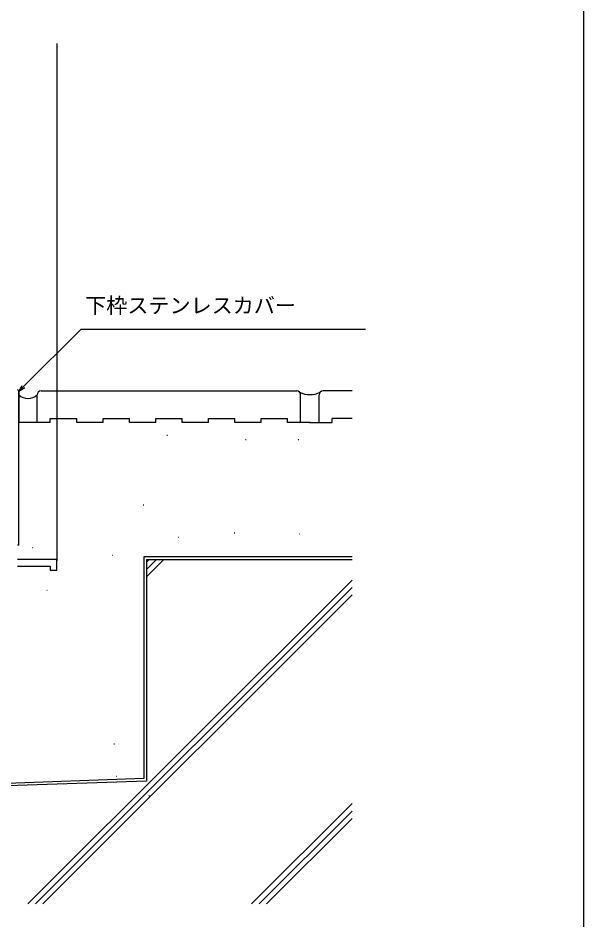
# Model space of a CAD drawing. Units: millimetres, scale not verified. Extents: x -525 to 525, y -783 to 779.
# Drawn here: x 310.3 to 525, y 49.4 to 391.9 of the extents above; entities that cross this region are included whole.
import ezdxf
from ezdxf.enums import TextEntityAlignment as Align

# ---------------------------------------------------------------- set-up
doc = ezdxf.new("R2010")
doc.units = ezdxf.units.MM
doc.header["$LTSCALE"] = 4
for name, color, linetype in [('0-2_YKK_11', 7, 'Continuous'), ('0-4_YKK_12', 2, 'Continuous'), ('0-5_YKK_13', 4, 'Continuous'), ('0-7_YKK_D', 6, 'Continuous'), ('0-8_YKK_ZWAK', 7, 'Continuous'), ('0-9_YSS_K', 3, 'Continuous'), ('0-A_YSS_KE', 3, 'Continuous')]:
    doc.layers.add(name, color=color, linetype=linetype)
doc.styles.add('ＭＳ ゴシック', font='')
doc.styles.get('ＭＳ ゴシック').set_extended_font_data('MS Gothic')

msp = doc.modelspace()

# ---------------------------------------------------------------- linework, layer by layer
at = {"layer": '0-2_YKK_11'}
msp.add_lwpolyline([(310.002, 183.8), (322.502, 183.8), (322.502, 182.3), (325.002, 182.3), (325.002, 186.3), (310.002, 186.3)], dxfattribs=at)
at = {"layer": '0-4_YKK_12'}
msp.add_line((325.002, 382.3), (325.002, 185.8), dxfattribs=at)
at = {"layer": '0-5_YKK_13'}
for q in [(310.502, 250.3), (310.002, 191.8)]:
    msp.add_line((310.502, 191.8), q, dxfattribs=at)
msp.add_arc((310.002, 250.3), 0.5, 0, 90, dxfattribs=at)
at = {"layer": '0-7_YKK_D'}
for points in [[(310.502, 250.149), (312.305, 251.953), (334.174, 273.821), (442.132, 273.821)], [(312.788, 251.469), (310.502, 250.149), (311.822, 252.436)]]:
    msp.add_lwpolyline(points, dxfattribs=at)
at = {"layer": '0-8_YKK_ZWAK'}
msp.add_lwpolyline([(-525, -782.7), (525, -782.7), (525, 747.3)], dxfattribs=at)
at = {"layer": '0-9_YSS_K'}
for p, q in [((310.502, 250.3), (310.502, 238.3)), ((322.5, 239.8), (332.5, 239.8)), ((322.5, 238.3), (322.5, 239.8)), ((342.5, 239.8), (352.5, 239.8)), ((342.5, 238.3), (342.5, 239.8)), ((352.5, 238.3), (352.5, 239.8)), ((362.5, 239.8), (372.5, 239.8)), ((362.5, 238.3), (362.5, 239.8)), ((372.5, 238.3), (372.5, 239.8)), ((392.5, 238.3), (392.5, 239.8)), ((402.5, 239.8), (412.5, 239.8)), ((402.5, 238.3), (402.5, 239.8)), ((412.5, 238.3), (412.5, 239.8)), ((436.999, 239.8), (429.499, 239.8)), ((429.499, 238.3), (429.499, 239.8)), ((322.5, 238.3), (310.502, 238.3)), ((362.5, 238.3), (352.5, 238.3)), ((382.5, 238.3), (372.5, 238.3)), ((402.5, 238.3), (392.5, 238.3)), ((421.145, 238.3), (412.5, 238.3)), ((420.854, 238.3), (429.499, 238.3)), ((366.719, 233.54), (366.919, 233.54)), ((396.557, 231.835), (396.757, 231.835)), ((416.59, 231.835), (416.79, 231.835)), ((357.776, 207.13), (357.976, 207.13)), ((392.302, 196.473), (392.502, 196.473)), ((417.024, 196.047), (417.224, 196.047)), ((370.989, 194.769), (371.189, 194.769)), ((315.577, 190.882), (315.777, 190.882)), ((345.931, 187.949), (346.131, 187.949)), ((359.002, 186.3), (436.999, 186.3)), ((365.614, 186.3), (359.002, 179.687)), ((362.786, 186.3), (359.002, 182.516)), ((359.958, 186.3), (359.002, 185.344)), ((359.002, 186.3), (359.002, 102.16)), ((436.999, 178.488), (314.01, 55.5)), ((436.999, 175.66), (316.839, 55.5)), ((321.119, 174.685), (321.319, 174.685)), ((436.999, 172.832), (319.667, 55.5)), ((346.636, 116.339), (346.836, 116.339)), ((347.57, 103.978), (347.77, 103.978)), ((359.002, 102.16), (120.736, 93.84)), ((359.931, 96.732), (360.131, 96.732)), ((436.999, 93.636), (398.863, 55.5)), ((436.999, 90.807), (401.692, 55.5)), ((436.999, 87.979), (404.52, 55.5))]:
    msp.add_line(p, q, dxfattribs=at)
for points in [[(342.5, 238.3), (332.5, 238.3), (332.5, 239.8)], [(382.5, 238.3), (382.5, 239.8), (392.5, 239.8)]]:
    msp.add_lwpolyline(points, dxfattribs=at)
for centre, radius, start, end in [((314.002, 252.791), 5.308, 228.74686, 311.25314), ((420.999, 257.646), 8.726, 243.16155, 296.83845)]:
    msp.add_arc(centre, radius, start, end, dxfattribs=at)
at = {"layer": '0-A_YSS_KE'}
for p, q in [((319.002, 250.3), (415.999, 250.3)), ((436.999, 250.3), (425.999, 250.3)), ((317.502, 238.3), (317.502, 248.8)), ((417.499, 238.3), (417.499, 248.8)), ((424.499, 238.3), (424.499, 248.8)), ((436.999, 187.3), (358.002, 187.3)), ((358.002, 187.3), (358.002, 103.126)), ((358.002, 103.126), (120.736, 94.84))]:
    msp.add_line(p, q, dxfattribs=at)
for centre, start, end in [((319.002, 248.8), 90, 180), ((415.999, 248.8), 0, 90), ((425.999, 248.8), 90, 180)]:
    msp.add_arc(centre, 1.5, start, end, dxfattribs=at)

# ---------------------------------------------------------------- texts
at = {"layer": '0-7_YKK_D', "style": 'ＭＳ ゴシック'}
msp.add_text('下枠ステンレスカバー', height=5.865, dxfattribs=at).set_placement((335.719, 278.081), align=Align.BOTTOM_LEFT)

doc.saveas('drawing.dxf')
